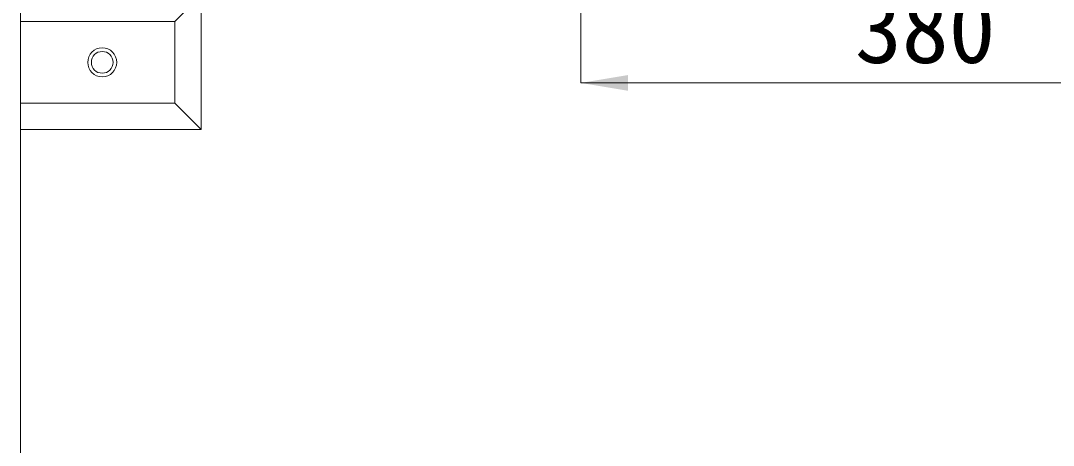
# Model space of a CAD drawing. Units: millimetres at full size; details may follow other scales. Extents: x 5964 to 125098, y -10801 to 28073.
# Drawn here: x 98337 to 98906, y 1794 to 2028 of the extents above; entities that cross this region are included whole.
import ezdxf
from ezdxf.enums import TextEntityAlignment as Align

# ---------------------------------------------------------------- set-up
doc = ezdxf.new("R2010")
doc.units = ezdxf.units.MM
doc.header["$LTSCALE"] = 19
doc.linetypes.add('USER1', pattern=[1.35, 0.75, -0.6])
for name, color, linetype, lineweight in [('インサート', 3, 'USER1', 9), ('寸法線', 7, 'Continuous', 9), ('本体', 2, 'Continuous', 9)]:
    doc.layers.add(name, color=color, linetype=linetype, lineweight=lineweight)
doc.styles.add('ＭＳ ゴシック', font='')
doc.styles.get('ＭＳ ゴシック').set_extended_font_data('MS Gothic')

# ---------------------------------------------------------------- blocks, each defined once
blk = doc.blocks.new('filled_arrow')
at = {"color": 0, "linetype": 'Continuous', "lineweight": -2}
blk.add_solid([(7.5, 1.25), (0, 0), (7.5, -1.25)], dxfattribs=at)

msp = doc.modelspace()

# ---------------------------------------------------------------- linework, layer by layer
at = {"layer": 'インサート', "linetype": 'Continuous', "lineweight": 5}
for radius in [8, 6]:
    msp.add_circle((98381.68, 2005.21), radius, dxfattribs=at)
at = {"layer": '寸法線'}
for p, q in [((98645.68, 2118.22), (98645.68, 1993.85)), ((98645.68, 1993.85), (99025.68, 1993.85))]:
    msp.add_line(p, q, dxfattribs=at)
at = {"layer": '本体', "lineweight": 20}
msp.add_line((98336.68, 688.22), (98336.68, 2138.22), dxfattribs=at)
at = {"layer": '本体'}
for p, q in [((98421.68, 2027.71), (98436.18, 2042.21)), ((98436.18, 2042.21), (98436.18, 1968.21)), ((98336.68, 2027.71), (98421.68, 2027.71)), ((98421.68, 2027.71), (98421.68, 1982.71)), ((98421.68, 1982.71), (98336.68, 1982.71)), ((98421.68, 1982.71), (98436.18, 1968.21)), ((98436.18, 1968.21), (98336.68, 1968.21))]:
    msp.add_line(p, q, dxfattribs=at)

# ---------------------------------------------------------------- block references
at = {"layer": '寸法線', "xscale": 3.47, "yscale": 3.47}
msp.add_blockref('filled_arrow', (98645.68, 1993.85), dxfattribs=at)

# ---------------------------------------------------------------- texts
at = {"layer": '寸法線', "style": 'ＭＳ ゴシック'}
msp.add_text('380', height=37.98, dxfattribs=at).set_placement((98835.68, 2023.85), align=Align.MIDDLE_CENTER)

doc.saveas('drawing.dxf')
